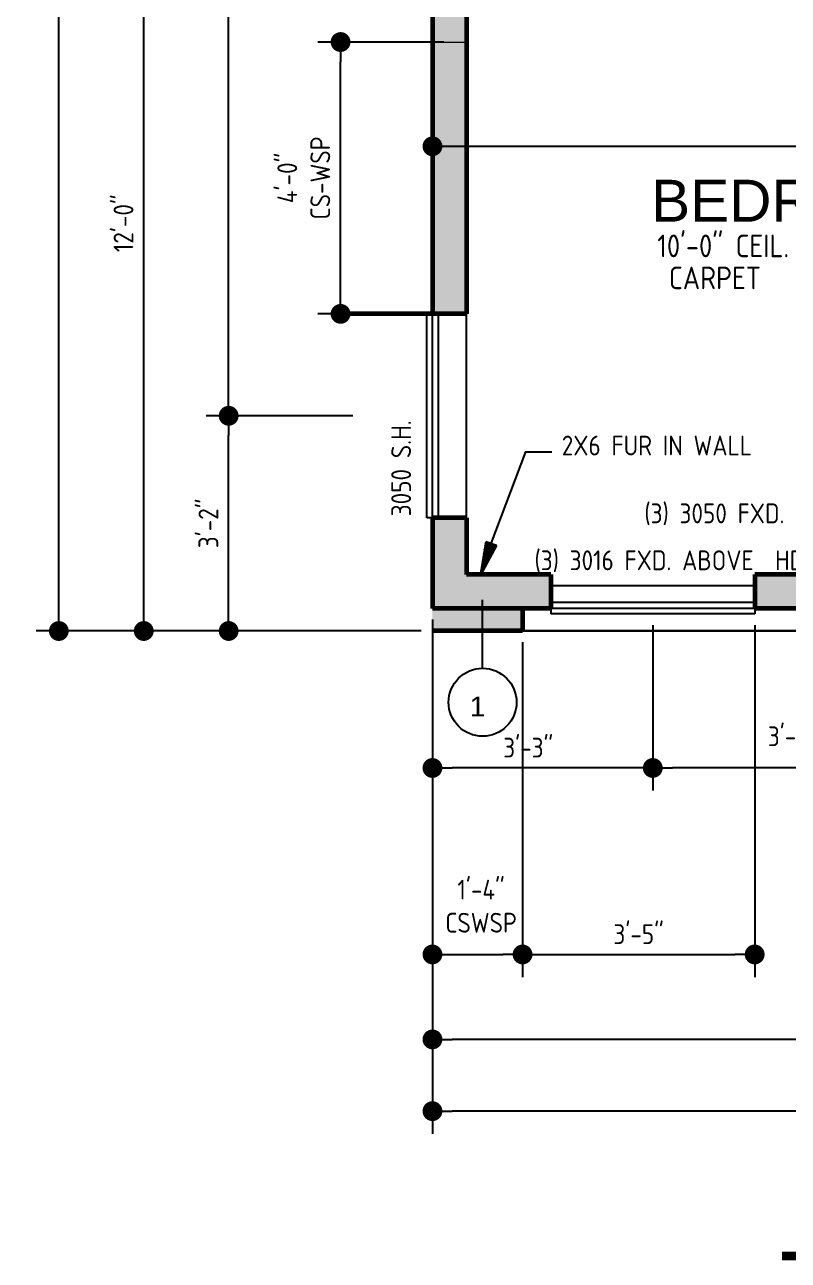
# Model space of a CAD drawing. Header units: inches. Extents: x 23 to 747, y 16 to 1065.
# Drawn here: x 22.5 to 157.4, y 26.3 to 244.4 of the extents above; entities that cross this region are included whole.
import ezdxf

# ---------------------------------------------------------------- set-up
doc = ezdxf.new("R2010")
doc.units = ezdxf.units.IN
doc.header["$MEASUREMENT"] = 0
doc.linetypes.add('Solid', pattern=[0])
for name, color, linetype, lineweight in [('DIMS', 137, 'Continuous', 15), ('HATCH', 123, 'Continuous', 0), ('MISC', 3, 'Continuous', 30), ('ROOM LBLS', 253, 'Continuous', 30), ('TEXT LBLS', 81, 'Continuous', 18), ('WALLS', 7, 'Continuous', 60), ('WINDWS LBLS', 121, 'Continuous', 18)]:
    doc.layers.add(name, color=color, linetype=linetype, lineweight=lineweight)
doc.layers.add('TEXT', color=7, linetype='Continuous')
doc.layers.add('WINS', color=121, linetype='Continuous')
doc.styles.add('ARCH', font='ARCHITXT.SHX')
doc.styles.add('SWIS72', font='swissel.ttf', dxfattribs={"height": 4.5})
doc.styles.add('TEXT1', font='ARCHITXT.shx')
doc.dimstyles.new('ARCHITECTURAL', dxfattribs={"dimtxt": 3.5, "dimasz": 3.5, "dimexe": 4, "dimexo": 2, "dimgap": 1.5, "dimtad": 1, "dimdec": 1, "dimzin": 3, "dimdsep": 46, "dimlunit": 4, "dimtxsty": 'ARCH', "dimblk": 'DOT', "dimcen": 0.0625, "dimadec": 0, "dimazin": 0, "dimtfac": 1, "dimtdec": 1, "dimtix": 1, "dimtofl": 0, "dimtmove": 1, "dimatfit": 2, "dimldrblk": 'DOTSMALL', "dimfxl": 1, "dimtolj": 1, "dimtzin": 0, "dimarcsym": 0})
pattern_1 = [(291.159625, (-572.2405, -356.31509), (-0.1165723, -0.045120936), [])]

# ---------------------------------------------------------------- blocks, each defined once
blk = doc.blocks.new('_Dot')
at = {"layer": 'DIMS', "color": 0, "lineweight": -2}
blk.add_line((-0.5, 0), (-1, 0), dxfattribs=at)
at = {"layer": 'DIMS', "color": 0, "const_width": 0.5}
blk.add_lwpolyline([(-0.25, 0, 1), (0.25, 0, 1)], format="xyb", close=True, dxfattribs=at)
blk = doc.blocks.new('*D198')
at = {"layer": 'Defpoints', "color": 0, "linetype": 'Solid', "transparency": 16777216}
for p in [(133.49, 140.38), (179.07, 131.11), (133.49, 113.19)]:
    blk.add_point(p, dxfattribs=at)
at = {"layer": 'DIMS', "color": 0, "linetype": 'Solid', "lineweight": -2, "transparency": 16777216}
for p, q in [((133.49, 138.38), (133.49, 109.19)), ((179.07, 129.11), (179.07, 109.19)), ((175.57, 113.19), (136.99, 113.19))]:
    blk.add_line(p, q, dxfattribs=at)
at = {"layer": 'DIMS', "color": 0, "linetype": 'Solid', "lineweight": -2, "transparency": 16777216, "xscale": 3.5, "yscale": 3.5, "zscale": 3.5, "rotation": 180}
blk.add_blockref('_Dot', (133.49, 113.19), dxfattribs=at)
at = {"layer": 'DIMS', "color": 0, "linetype": 'Solid', "lineweight": -2, "transparency": 16777216, "xscale": 3.5, "yscale": 3.5, "zscale": 3.5}
blk.add_blockref('_Dot', (179.07, 113.19), dxfattribs=at)
at = {"layer": 'DIMS', "color": 0, "linetype": 'Solid', "transparency": 16777216, "insert": (159.3, 118.78), "char_height": 3.5, "attachment_point": 5, "style": 'ARCH'}
blk.add_mtext('\\A1;3\'-9{\\H1x;\\S1/2;}"', dxfattribs=at)
blk = doc.blocks.new('_DotSmall')
at = {"layer": 'DIMS', "color": 0, "const_width": 0.5}
blk.add_lwpolyline([(-0.0625, 0, 1), (0.0625, 0, 1)], format="xyb", close=True, dxfattribs=at)
blk = doc.blocks.new('*D199')
at = {"layer": 'Defpoints', "color": 0, "linetype": 'Solid', "transparency": 16777216}
for p in [(94.57, 141.38), (133.49, 140.38), (94.57, 113.19)]:
    blk.add_point(p, dxfattribs=at)
at = {"layer": 'DIMS', "color": 0, "linetype": 'Solid', "lineweight": -2, "transparency": 16777216}
for p, q in [((94.57, 139.38), (94.57, 109.19)), ((133.49, 138.38), (133.49, 109.19)), ((129.99, 113.19), (98.07, 113.19))]:
    blk.add_line(p, q, dxfattribs=at)
at = {"layer": 'DIMS', "color": 0, "linetype": 'Solid', "lineweight": -2, "transparency": 16777216, "xscale": 3.5, "yscale": 3.5, "zscale": 3.5, "rotation": 180}
blk.add_blockref('_Dot', (94.57, 113.19), dxfattribs=at)
at = {"layer": 'DIMS', "color": 0, "linetype": 'Solid', "lineweight": -2, "transparency": 16777216, "xscale": 3.5, "yscale": 3.5, "zscale": 3.5}
blk.add_blockref('_Dot', (133.49, 113.19), dxfattribs=at)
at = {"layer": 'DIMS', "color": 0, "linetype": 'Solid', "transparency": 16777216, "insert": (111.49, 116.78), "char_height": 3.5, "attachment_point": 5, "style": 'ARCH'}
blk.add_mtext('\\A1;3\'-3"', dxfattribs=at)
blk = doc.blocks.new('*D200')
at = {"layer": 'Defpoints', "color": 0, "linetype": 'Solid', "transparency": 16777216}
for p in [(94.57, 141.38), (263.57, 115.38), (94.57, 65.26)]:
    blk.add_point(p, dxfattribs=at)
at = {"layer": 'DIMS', "color": 0, "linetype": 'Solid', "lineweight": -2, "transparency": 16777216}
for p, q in [((94.57, 139.38), (94.57, 61.26)), ((263.57, 113.38), (263.57, 61.26)), ((260.07, 65.26), (98.07, 65.26))]:
    blk.add_line(p, q, dxfattribs=at)
at = {"layer": 'DIMS', "color": 0, "linetype": 'Solid', "lineweight": -2, "transparency": 16777216, "xscale": 3.5, "yscale": 3.5, "zscale": 3.5, "rotation": 180}
blk.add_blockref('_Dot', (94.57, 65.26), dxfattribs=at)
at = {"layer": 'DIMS', "color": 0, "linetype": 'Solid', "lineweight": -2, "transparency": 16777216, "xscale": 3.5, "yscale": 3.5, "zscale": 3.5}
blk.add_blockref('_Dot', (263.57, 65.26), dxfattribs=at)
at = {"layer": 'DIMS', "color": 0, "linetype": 'Solid', "transparency": 16777216, "insert": (179.07, 68.84), "char_height": 3.5, "attachment_point": 5, "style": 'ARCH'}
blk.add_mtext('\\A1;14\'-1"', dxfattribs=at)
blk = doc.blocks.new('*D203')
at = {"layer": 'Defpoints', "color": 0, "linetype": 'Solid', "transparency": 16777216}
for p in [(562.57, 177.38), (94.57, 137.38), (94.57, 52.59)]:
    blk.add_point(p, dxfattribs=at)
at = {"layer": 'DIMS', "color": 0, "linetype": 'Solid', "lineweight": -2, "transparency": 16777216}
for p, q in [((562.57, 175.38), (562.57, 48.59)), ((94.57, 135.38), (94.57, 48.59)), ((559.07, 52.59), (98.07, 52.59))]:
    blk.add_line(p, q, dxfattribs=at)
at = {"layer": 'DIMS', "color": 0, "linetype": 'Solid', "lineweight": -2, "transparency": 16777216, "xscale": 3.5, "yscale": 3.5, "zscale": 3.5, "rotation": 180}
blk.add_blockref('_Dot', (94.57, 52.59), dxfattribs=at)
at = {"layer": 'DIMS', "color": 0, "linetype": 'Solid', "lineweight": -2, "transparency": 16777216, "xscale": 3.5, "yscale": 3.5, "zscale": 3.5}
blk.add_blockref('_Dot', (562.57, 52.59), dxfattribs=at)
at = {"layer": 'DIMS', "color": 0, "linetype": 'Solid', "transparency": 16777216, "insert": (328.57, 56.17), "char_height": 3.5, "attachment_point": 5, "style": 'ARCH'}
blk.add_mtext('\\A1;39\'-0"', dxfattribs=at)
blk = doc.blocks.new('*D302')
at = {"layer": 'Defpoints', "color": 0, "linetype": 'Solid', "transparency": 16777216}
for p in [(246.57, 229.38), (94.57, 222.56), (246.57, 222.97)]:
    blk.add_point(p, dxfattribs=at)
at = {"layer": 'DIMS', "color": 0, "linetype": 'Solid', "lineweight": -2, "transparency": 16777216}
for p, q in [((94.57, 224.56), (94.57, 226.97)), ((246.57, 227.38), (246.57, 218.97)), ((98.07, 222.97), (243.07, 222.97))]:
    blk.add_line(p, q, dxfattribs=at)
at = {"layer": 'DIMS', "color": 0, "linetype": 'Solid', "lineweight": -2, "transparency": 16777216, "xscale": 3.5, "yscale": 3.5, "zscale": 3.5, "rotation": 180}
blk.add_blockref('_Dot', (94.57, 222.97), dxfattribs=at)
at = {"layer": 'DIMS', "color": 0, "linetype": 'Solid', "lineweight": -2, "transparency": 16777216, "xscale": 3.5, "yscale": 3.5, "zscale": 3.5}
blk.add_blockref('_Dot', (246.57, 222.97), dxfattribs=at)
at = {"layer": 'DIMS', "color": 0, "linetype": 'Solid', "transparency": 16777216, "insert": (170.57, 226.55), "char_height": 3.5, "attachment_point": 5, "style": 'ARCH'}
blk.add_mtext('\\A1;12\'-8"', dxfattribs=at)
blk = doc.blocks.new('*D214')
at = {"layer": 'Defpoints', "color": 0, "linetype": 'Solid', "transparency": 16777216}
for p in [(58.57, 175.38), (82.53, 175.38), (94.57, 137.38)]:
    blk.add_point(p, dxfattribs=at)
at = {"layer": 'DIMS', "color": 0, "linetype": 'Solid', "lineweight": -2, "transparency": 16777216}
for p, q in [((80.53, 175.38), (54.57, 175.38)), ((58.57, 140.88), (58.57, 171.88)), ((92.57, 137.38), (54.57, 137.38))]:
    blk.add_line(p, q, dxfattribs=at)
at = {"layer": 'DIMS', "color": 0, "linetype": 'Solid', "lineweight": -2, "transparency": 16777216, "xscale": 3.5, "yscale": 3.5, "zscale": 3.5}
for p, rotation in [((58.57, 175.38), 90), ((58.57, 137.38), 270)]:
    blk.add_blockref('_Dot', p, dxfattribs=dict(at, rotation=rotation))
at = {"layer": 'DIMS', "color": 0, "linetype": 'Solid', "transparency": 16777216, "insert": (54.99, 156.38), "char_height": 3.5, "attachment_point": 5, "rotation": 90, "style": 'ARCH'}
blk.add_mtext('\\A1;3\'-2"', dxfattribs=at)
blk = doc.blocks.new('*D215')
at = {"layer": 'Defpoints', "color": 0, "linetype": 'Solid', "transparency": 16777216}
for p in [(58.57, 403.38), (82.28, 403.38), (82.53, 175.38)]:
    blk.add_point(p, dxfattribs=at)
at = {"layer": 'DIMS', "color": 0, "linetype": 'Solid', "lineweight": -2, "transparency": 16777216}
for p, q in [((80.28, 403.38), (54.57, 403.38)), ((58.57, 178.88), (58.57, 399.88)), ((80.53, 175.38), (54.57, 175.38))]:
    blk.add_line(p, q, dxfattribs=at)
at = {"layer": 'DIMS', "color": 0, "linetype": 'Solid', "lineweight": -2, "transparency": 16777216, "xscale": 3.5, "yscale": 3.5, "zscale": 3.5}
for p, rotation in [((58.57, 403.38), 90), ((58.57, 175.38), 270)]:
    blk.add_blockref('_Dot', p, dxfattribs=dict(at, rotation=rotation))
at = {"layer": 'DIMS', "color": 0, "linetype": 'Solid', "transparency": 16777216, "insert": (54.99, 295.01), "char_height": 3.5, "attachment_point": 5, "rotation": 90, "style": 'ARCH'}
blk.add_mtext('\\A1;19\'-0"', dxfattribs=at)
blk = doc.blocks.new('*D219')
at = {"layer": 'Defpoints', "color": 0, "linetype": 'Solid', "transparency": 16777216}
for p in [(43.57, 281.38), (98.57, 281.38), (94.57, 137.38)]:
    blk.add_point(p, dxfattribs=at)
at = {"layer": 'DIMS', "color": 0, "linetype": 'Solid', "lineweight": -2, "transparency": 16777216}
for p, q in [((96.57, 281.38), (39.57, 281.38)), ((43.57, 140.88), (43.57, 277.88)), ((92.57, 137.38), (39.57, 137.38))]:
    blk.add_line(p, q, dxfattribs=at)
at = {"layer": 'DIMS', "color": 0, "linetype": 'Solid', "lineweight": -2, "transparency": 16777216, "xscale": 3.5, "yscale": 3.5, "zscale": 3.5}
for p, rotation in [((43.57, 281.38), 90), ((43.57, 137.38), 270)]:
    blk.add_blockref('_Dot', p, dxfattribs=dict(at, rotation=rotation))
at = {"layer": 'DIMS', "color": 0, "linetype": 'Solid', "transparency": 16777216, "insert": (39.99, 209.38), "char_height": 3.5, "attachment_point": 5, "rotation": 90, "style": 'ARCH'}
blk.add_mtext('\\A1;12\'-0"', dxfattribs=at)
blk = doc.blocks.new('*D225')
at = {"layer": 'Defpoints', "color": 0, "linetype": 'Solid', "transparency": 16777216}
for p in [(28.57, 929.38), (94.57, 929.38), (94.57, 137.38)]:
    blk.add_point(p, dxfattribs=at)
at = {"layer": 'DIMS', "color": 0, "linetype": 'Solid', "lineweight": -2, "transparency": 16777216}
for p, q in [((92.57, 929.38), (24.57, 929.38)), ((28.57, 140.88), (28.57, 925.88)), ((92.57, 137.38), (24.57, 137.38))]:
    blk.add_line(p, q, dxfattribs=at)
at = {"layer": 'DIMS', "color": 0, "linetype": 'Solid', "lineweight": -2, "transparency": 16777216, "xscale": 3.5, "yscale": 3.5, "zscale": 3.5}
for p, rotation in [((28.57, 929.38), 90), ((28.57, 137.38), 270)]:
    blk.add_blockref('_Dot', p, dxfattribs=dict(at, rotation=rotation))
at = {"layer": 'DIMS', "color": 0, "linetype": 'Solid', "transparency": 16777216, "insert": (24.99, 533.38), "char_height": 3.5, "attachment_point": 5, "rotation": 90, "style": 'ARCH'}
blk.add_mtext('\\A1;66\'-0"', dxfattribs=at)
blk = doc.blocks.new('*D277')
at = {"layer": 'Defpoints', "color": 0, "linetype": 'Solid', "transparency": 16777216}
for p in [(151.49, 140.38), (110.49, 137.38), (151.49, 80.26)]:
    blk.add_point(p, dxfattribs=at)
at = {"layer": 'DIMS', "color": 0, "linetype": 'Solid', "lineweight": -2, "transparency": 16777216}
for p, q in [((151.49, 138.38), (151.49, 76.26)), ((110.49, 135.38), (110.49, 76.26)), ((113.99, 80.26), (147.99, 80.26))]:
    blk.add_line(p, q, dxfattribs=at)
at = {"layer": 'DIMS', "color": 0, "linetype": 'Solid', "lineweight": -2, "transparency": 16777216, "xscale": 3.5, "yscale": 3.5, "zscale": 3.5, "rotation": 180}
blk.add_blockref('_Dot', (110.49, 80.26), dxfattribs=at)
at = {"layer": 'DIMS', "color": 0, "linetype": 'Solid', "lineweight": -2, "transparency": 16777216, "xscale": 3.5, "yscale": 3.5, "zscale": 3.5}
blk.add_blockref('_Dot', (151.49, 80.26), dxfattribs=at)
at = {"layer": 'DIMS', "color": 0, "linetype": 'Solid', "transparency": 16777216, "insert": (130.99, 83.84), "char_height": 3.5, "attachment_point": 5, "style": 'ARCH'}
blk.add_mtext('\\A1;3\'-5"', dxfattribs=at)
blk = doc.blocks.new('*D322')
at = {"layer": 'Defpoints', "color": 0, "linetype": 'Solid', "transparency": 16777216}
for p in [(94.57, 137.38), (110.49, 137.38), (110.49, 80.26)]:
    blk.add_point(p, dxfattribs=at)
at = {"layer": 'DIMS', "color": 0, "linetype": 'Solid', "lineweight": -2, "transparency": 16777216}
for p, q in [((94.57, 135.38), (94.57, 76.26)), ((110.49, 135.38), (110.49, 76.26)), ((98.07, 80.26), (106.99, 80.26))]:
    blk.add_line(p, q, dxfattribs=at)
at = {"layer": 'DIMS', "color": 0, "linetype": 'Solid', "lineweight": -2, "transparency": 16777216, "xscale": 3.5, "yscale": 3.5, "zscale": 3.5, "rotation": 180}
blk.add_blockref('_Dot', (94.57, 80.26), dxfattribs=at)
at = {"layer": 'DIMS', "color": 0, "linetype": 'Solid', "lineweight": -2, "transparency": 16777216, "xscale": 3.5, "yscale": 3.5, "zscale": 3.5}
blk.add_blockref('_Dot', (110.49, 80.26), dxfattribs=at)
at = {"layer": 'DIMS', "color": 0, "linetype": 'Solid', "transparency": 16777216, "insert": (103.16, 88.78), "char_height": 3.5, "attachment_point": 5, "style": 'ARCH'}
blk.add_mtext('\\A1;1\'-4"\\PCSWSP', dxfattribs=at)
blk = doc.blocks.new('*D327')
at = {"layer": 'Defpoints', "color": 0, "linetype": 'Solid', "transparency": 16777216}
for p in [(78.34, 241.38), (98.57, 241.38), (100.57, 193.38)]:
    blk.add_point(p, dxfattribs=at)
at = {"layer": 'DIMS', "color": 0, "linetype": 'Solid', "lineweight": -2, "transparency": 16777216}
for p, q in [((96.57, 241.38), (74.34, 241.38)), ((78.34, 196.88), (78.34, 237.88)), ((98.57, 193.38), (74.34, 193.38))]:
    blk.add_line(p, q, dxfattribs=at)
at = {"layer": 'DIMS', "color": 0, "linetype": 'Solid', "lineweight": -2, "transparency": 16777216, "xscale": 3.5, "yscale": 3.5, "zscale": 3.5}
for p, rotation in [((78.34, 241.38), 90), ((78.34, 193.38), 270)]:
    blk.add_blockref('_Dot', p, dxfattribs=dict(at, rotation=rotation))
at = {"layer": 'DIMS', "color": 0, "linetype": 'Solid', "transparency": 16777216, "insert": (71.84, 217.38), "char_height": 3.5, "attachment_point": 5, "rotation": 90, "style": 'ARCH'}
blk.add_mtext('\\A1;4\'-0"\\PCS-WSP', dxfattribs=at)
blk = doc.blocks.new('*D527')
at = {"layer": 'Defpoints', "color": 0, "linetype": 'Solid', "transparency": 16777216}
for p in [(133.49, 140.38), (179.07, 131.11), (133.49, 113.19)]:
    blk.add_point(p, dxfattribs=at)
at = {"layer": 'DIMS', "color": 0, "linetype": 'Solid', "lineweight": -2, "transparency": 16777216}
for p, q in [((133.49, 138.38), (133.49, 109.19)), ((179.07, 129.11), (179.07, 109.19)), ((175.57, 113.19), (136.99, 113.19))]:
    blk.add_line(p, q, dxfattribs=at)
at = {"layer": 'DIMS', "color": 0, "linetype": 'Solid', "lineweight": -2, "transparency": 16777216, "xscale": 3.5, "yscale": 3.5, "zscale": 3.5, "rotation": 180}
blk.add_blockref('_Dot', (133.49, 113.19), dxfattribs=at)
at = {"layer": 'DIMS', "color": 0, "linetype": 'Solid', "lineweight": -2, "transparency": 16777216, "xscale": 3.5, "yscale": 3.5, "zscale": 3.5}
blk.add_blockref('_Dot', (179.07, 113.19), dxfattribs=at)
at = {"layer": 'DIMS', "color": 0, "linetype": 'Solid', "transparency": 16777216, "insert": (159.3, 118.78), "char_height": 3.5, "attachment_point": 5, "style": 'ARCH'}
blk.add_mtext('\\A1;3\'-9{\\H1x;\\S1/2;}"', dxfattribs=at)
blk = doc.blocks.new('*D528')
at = {"layer": 'Defpoints', "color": 0, "linetype": 'Solid', "transparency": 16777216}
for p in [(94.57, 141.38), (133.49, 140.38), (94.57, 113.19)]:
    blk.add_point(p, dxfattribs=at)
at = {"layer": 'DIMS', "color": 0, "linetype": 'Solid', "lineweight": -2, "transparency": 16777216}
for p, q in [((94.57, 139.38), (94.57, 109.19)), ((133.49, 138.38), (133.49, 109.19)), ((129.99, 113.19), (98.07, 113.19))]:
    blk.add_line(p, q, dxfattribs=at)
at = {"layer": 'DIMS', "color": 0, "linetype": 'Solid', "lineweight": -2, "transparency": 16777216, "xscale": 3.5, "yscale": 3.5, "zscale": 3.5, "rotation": 180}
blk.add_blockref('_Dot', (94.57, 113.19), dxfattribs=at)
at = {"layer": 'DIMS', "color": 0, "linetype": 'Solid', "lineweight": -2, "transparency": 16777216, "xscale": 3.5, "yscale": 3.5, "zscale": 3.5}
blk.add_blockref('_Dot', (133.49, 113.19), dxfattribs=at)
at = {"layer": 'DIMS', "color": 0, "linetype": 'Solid', "transparency": 16777216, "insert": (111.49, 116.78), "char_height": 3.5, "attachment_point": 5, "style": 'ARCH'}
blk.add_mtext('\\A1;3\'-3"', dxfattribs=at)
blk = doc.blocks.new('*D529')
at = {"layer": 'Defpoints', "color": 0, "linetype": 'Solid', "transparency": 16777216}
for p in [(94.57, 141.38), (263.57, 115.38), (94.57, 65.26)]:
    blk.add_point(p, dxfattribs=at)
at = {"layer": 'DIMS', "color": 0, "linetype": 'Solid', "lineweight": -2, "transparency": 16777216}
for p, q in [((94.57, 139.38), (94.57, 61.26)), ((263.57, 113.38), (263.57, 61.26)), ((260.07, 65.26), (98.07, 65.26))]:
    blk.add_line(p, q, dxfattribs=at)
at = {"layer": 'DIMS', "color": 0, "linetype": 'Solid', "lineweight": -2, "transparency": 16777216, "xscale": 3.5, "yscale": 3.5, "zscale": 3.5, "rotation": 180}
blk.add_blockref('_Dot', (94.57, 65.26), dxfattribs=at)
at = {"layer": 'DIMS', "color": 0, "linetype": 'Solid', "lineweight": -2, "transparency": 16777216, "xscale": 3.5, "yscale": 3.5, "zscale": 3.5}
blk.add_blockref('_Dot', (263.57, 65.26), dxfattribs=at)
at = {"layer": 'DIMS', "color": 0, "linetype": 'Solid', "transparency": 16777216, "insert": (179.07, 68.84), "char_height": 3.5, "attachment_point": 5, "style": 'ARCH'}
blk.add_mtext('\\A1;14\'-1"', dxfattribs=at)
blk = doc.blocks.new('*D532')
at = {"layer": 'Defpoints', "color": 0, "linetype": 'Solid', "transparency": 16777216}
for p in [(562.57, 177.38), (94.57, 137.38), (94.57, 52.59)]:
    blk.add_point(p, dxfattribs=at)
at = {"layer": 'DIMS', "color": 0, "linetype": 'Solid', "lineweight": -2, "transparency": 16777216}
for p, q in [((562.57, 175.38), (562.57, 48.59)), ((94.57, 135.38), (94.57, 48.59)), ((559.07, 52.59), (98.07, 52.59))]:
    blk.add_line(p, q, dxfattribs=at)
at = {"layer": 'DIMS', "color": 0, "linetype": 'Solid', "lineweight": -2, "transparency": 16777216, "xscale": 3.5, "yscale": 3.5, "zscale": 3.5, "rotation": 180}
blk.add_blockref('_Dot', (94.57, 52.59), dxfattribs=at)
at = {"layer": 'DIMS', "color": 0, "linetype": 'Solid', "lineweight": -2, "transparency": 16777216, "xscale": 3.5, "yscale": 3.5, "zscale": 3.5}
blk.add_blockref('_Dot', (562.57, 52.59), dxfattribs=at)
at = {"layer": 'DIMS', "color": 0, "linetype": 'Solid', "transparency": 16777216, "insert": (328.57, 56.17), "char_height": 3.5, "attachment_point": 5, "style": 'ARCH'}
blk.add_mtext('\\A1;39\'-0"', dxfattribs=at)
blk = doc.blocks.new('*D631')
at = {"layer": 'Defpoints', "color": 0, "linetype": 'Solid', "transparency": 16777216}
for p in [(246.57, 229.38), (94.57, 222.56), (246.57, 222.97)]:
    blk.add_point(p, dxfattribs=at)
at = {"layer": 'DIMS', "color": 0, "linetype": 'Solid', "lineweight": -2, "transparency": 16777216}
for p, q in [((94.57, 224.56), (94.57, 226.97)), ((246.57, 227.38), (246.57, 218.97)), ((98.07, 222.97), (243.07, 222.97))]:
    blk.add_line(p, q, dxfattribs=at)
at = {"layer": 'DIMS', "color": 0, "linetype": 'Solid', "lineweight": -2, "transparency": 16777216, "xscale": 3.5, "yscale": 3.5, "zscale": 3.5, "rotation": 180}
blk.add_blockref('_Dot', (94.57, 222.97), dxfattribs=at)
at = {"layer": 'DIMS', "color": 0, "linetype": 'Solid', "lineweight": -2, "transparency": 16777216, "xscale": 3.5, "yscale": 3.5, "zscale": 3.5}
blk.add_blockref('_Dot', (246.57, 222.97), dxfattribs=at)
at = {"layer": 'DIMS', "color": 0, "linetype": 'Solid', "transparency": 16777216, "insert": (170.57, 226.55), "char_height": 3.5, "attachment_point": 5, "style": 'ARCH'}
blk.add_mtext('\\A1;12\'-8"', dxfattribs=at)
blk = doc.blocks.new('*D543')
at = {"layer": 'Defpoints', "color": 0, "linetype": 'Solid', "transparency": 16777216}
for p in [(58.57, 175.38), (82.53, 175.38), (94.57, 137.38)]:
    blk.add_point(p, dxfattribs=at)
at = {"layer": 'DIMS', "color": 0, "linetype": 'Solid', "lineweight": -2, "transparency": 16777216}
for p, q in [((80.53, 175.38), (54.57, 175.38)), ((58.57, 140.88), (58.57, 171.88)), ((92.57, 137.38), (54.57, 137.38))]:
    blk.add_line(p, q, dxfattribs=at)
at = {"layer": 'DIMS', "color": 0, "linetype": 'Solid', "lineweight": -2, "transparency": 16777216, "xscale": 3.5, "yscale": 3.5, "zscale": 3.5}
for p, rotation in [((58.57, 175.38), 90), ((58.57, 137.38), 270)]:
    blk.add_blockref('_Dot', p, dxfattribs=dict(at, rotation=rotation))
at = {"layer": 'DIMS', "color": 0, "linetype": 'Solid', "transparency": 16777216, "insert": (54.99, 156.38), "char_height": 3.5, "attachment_point": 5, "rotation": 90, "style": 'ARCH'}
blk.add_mtext('\\A1;3\'-2"', dxfattribs=at)
blk = doc.blocks.new('*D544')
at = {"layer": 'Defpoints', "color": 0, "linetype": 'Solid', "transparency": 16777216}
for p in [(58.57, 403.38), (82.28, 403.38), (82.53, 175.38)]:
    blk.add_point(p, dxfattribs=at)
at = {"layer": 'DIMS', "color": 0, "linetype": 'Solid', "lineweight": -2, "transparency": 16777216}
for p, q in [((80.28, 403.38), (54.57, 403.38)), ((58.57, 178.88), (58.57, 399.88)), ((80.53, 175.38), (54.57, 175.38))]:
    blk.add_line(p, q, dxfattribs=at)
at = {"layer": 'DIMS', "color": 0, "linetype": 'Solid', "lineweight": -2, "transparency": 16777216, "xscale": 3.5, "yscale": 3.5, "zscale": 3.5}
for p, rotation in [((58.57, 403.38), 90), ((58.57, 175.38), 270)]:
    blk.add_blockref('_Dot', p, dxfattribs=dict(at, rotation=rotation))
at = {"layer": 'DIMS', "color": 0, "linetype": 'Solid', "transparency": 16777216, "insert": (54.99, 295.01), "char_height": 3.5, "attachment_point": 5, "rotation": 90, "style": 'ARCH'}
blk.add_mtext('\\A1;19\'-0"', dxfattribs=at)
blk = doc.blocks.new('*D548')
at = {"layer": 'Defpoints', "color": 0, "linetype": 'Solid', "transparency": 16777216}
for p in [(43.57, 281.38), (98.57, 281.38), (94.57, 137.38)]:
    blk.add_point(p, dxfattribs=at)
at = {"layer": 'DIMS', "color": 0, "linetype": 'Solid', "lineweight": -2, "transparency": 16777216}
for p, q in [((96.57, 281.38), (39.57, 281.38)), ((43.57, 140.88), (43.57, 277.88)), ((92.57, 137.38), (39.57, 137.38))]:
    blk.add_line(p, q, dxfattribs=at)
at = {"layer": 'DIMS', "color": 0, "linetype": 'Solid', "lineweight": -2, "transparency": 16777216, "xscale": 3.5, "yscale": 3.5, "zscale": 3.5}
for p, rotation in [((43.57, 281.38), 90), ((43.57, 137.38), 270)]:
    blk.add_blockref('_Dot', p, dxfattribs=dict(at, rotation=rotation))
at = {"layer": 'DIMS', "color": 0, "linetype": 'Solid', "transparency": 16777216, "insert": (39.99, 209.38), "char_height": 3.5, "attachment_point": 5, "rotation": 90, "style": 'ARCH'}
blk.add_mtext('\\A1;12\'-0"', dxfattribs=at)
blk = doc.blocks.new('*D554')
at = {"layer": 'Defpoints', "color": 0, "linetype": 'Solid', "transparency": 16777216}
for p in [(28.57, 929.38), (94.57, 929.38), (94.57, 137.38)]:
    blk.add_point(p, dxfattribs=at)
at = {"layer": 'DIMS', "color": 0, "linetype": 'Solid', "lineweight": -2, "transparency": 16777216}
for p, q in [((92.57, 929.38), (24.57, 929.38)), ((28.57, 140.88), (28.57, 925.88)), ((92.57, 137.38), (24.57, 137.38))]:
    blk.add_line(p, q, dxfattribs=at)
at = {"layer": 'DIMS', "color": 0, "linetype": 'Solid', "lineweight": -2, "transparency": 16777216, "xscale": 3.5, "yscale": 3.5, "zscale": 3.5}
for p, rotation in [((28.57, 929.38), 90), ((28.57, 137.38), 270)]:
    blk.add_blockref('_Dot', p, dxfattribs=dict(at, rotation=rotation))
at = {"layer": 'DIMS', "color": 0, "linetype": 'Solid', "transparency": 16777216, "insert": (24.99, 533.38), "char_height": 3.5, "attachment_point": 5, "rotation": 90, "style": 'ARCH'}
blk.add_mtext('\\A1;66\'-0"', dxfattribs=at)
blk = doc.blocks.new('*D606')
at = {"layer": 'Defpoints', "color": 0, "linetype": 'Solid', "transparency": 16777216}
for p in [(151.49, 140.38), (110.49, 137.38), (151.49, 80.26)]:
    blk.add_point(p, dxfattribs=at)
at = {"layer": 'DIMS', "color": 0, "linetype": 'Solid', "lineweight": -2, "transparency": 16777216}
for p, q in [((151.49, 138.38), (151.49, 76.26)), ((110.49, 135.38), (110.49, 76.26)), ((113.99, 80.26), (147.99, 80.26))]:
    blk.add_line(p, q, dxfattribs=at)
at = {"layer": 'DIMS', "color": 0, "linetype": 'Solid', "lineweight": -2, "transparency": 16777216, "xscale": 3.5, "yscale": 3.5, "zscale": 3.5, "rotation": 180}
blk.add_blockref('_Dot', (110.49, 80.26), dxfattribs=at)
at = {"layer": 'DIMS', "color": 0, "linetype": 'Solid', "lineweight": -2, "transparency": 16777216, "xscale": 3.5, "yscale": 3.5, "zscale": 3.5}
blk.add_blockref('_Dot', (151.49, 80.26), dxfattribs=at)
at = {"layer": 'DIMS', "color": 0, "linetype": 'Solid', "transparency": 16777216, "insert": (130.99, 83.84), "char_height": 3.5, "attachment_point": 5, "style": 'ARCH'}
blk.add_mtext('\\A1;3\'-5"', dxfattribs=at)
blk = doc.blocks.new('*D646')
at = {"layer": 'Defpoints', "color": 0, "linetype": 'Solid', "transparency": 16777216}
for p in [(94.57, 137.38), (110.49, 137.38), (110.49, 80.26)]:
    blk.add_point(p, dxfattribs=at)
at = {"layer": 'DIMS', "color": 0, "linetype": 'Solid', "lineweight": -2, "transparency": 16777216}
for p, q in [((94.57, 135.38), (94.57, 76.26)), ((110.49, 135.38), (110.49, 76.26)), ((98.07, 80.26), (106.99, 80.26))]:
    blk.add_line(p, q, dxfattribs=at)
at = {"layer": 'DIMS', "color": 0, "linetype": 'Solid', "lineweight": -2, "transparency": 16777216, "xscale": 3.5, "yscale": 3.5, "zscale": 3.5, "rotation": 180}
blk.add_blockref('_Dot', (94.57, 80.26), dxfattribs=at)
at = {"layer": 'DIMS', "color": 0, "linetype": 'Solid', "lineweight": -2, "transparency": 16777216, "xscale": 3.5, "yscale": 3.5, "zscale": 3.5}
blk.add_blockref('_Dot', (110.49, 80.26), dxfattribs=at)
at = {"layer": 'DIMS', "color": 0, "linetype": 'Solid', "transparency": 16777216, "insert": (103.16, 88.78), "char_height": 3.5, "attachment_point": 5, "style": 'ARCH'}
blk.add_mtext('\\A1;1\'-4"\\PCSWSP', dxfattribs=at)
blk = doc.blocks.new('*D657')
at = {"layer": 'Defpoints', "color": 0, "linetype": 'Solid', "transparency": 16777216}
for p in [(78.34, 241.38), (98.57, 241.38), (100.57, 193.38)]:
    blk.add_point(p, dxfattribs=at)
at = {"layer": 'DIMS', "color": 0, "linetype": 'Solid', "lineweight": -2, "transparency": 16777216}
for p, q in [((96.57, 241.38), (74.34, 241.38)), ((78.34, 196.88), (78.34, 237.88)), ((98.57, 193.38), (74.34, 193.38))]:
    blk.add_line(p, q, dxfattribs=at)
at = {"layer": 'DIMS', "color": 0, "linetype": 'Solid', "lineweight": -2, "transparency": 16777216, "xscale": 3.5, "yscale": 3.5, "zscale": 3.5}
for p, rotation in [((78.34, 241.38), 90), ((78.34, 193.38), 270)]:
    blk.add_blockref('_Dot', p, dxfattribs=dict(at, rotation=rotation))
at = {"layer": 'DIMS', "color": 0, "linetype": 'Solid', "transparency": 16777216, "insert": (71.84, 217.38), "char_height": 3.5, "attachment_point": 5, "rotation": 90, "style": 'ARCH'}
blk.add_mtext('\\A1;4\'-0"\\PCS-WSP', dxfattribs=at)

msp = doc.modelspace()

# ---------------------------------------------------------------- hatches: boundary and pattern name
at = {"layer": 'HATCH'}
h = msp.add_hatch(color=9, dxfattribs=at)
h.dxf.hatch_style = 1
h.set_gradient(color1=(199, 200, 202), color2=(147, 149, 152), name='INVCYLINDER')
h.paths.add_polyline_path([(100.57, 385.38), (94.57, 385.38), (94.57, 241.38), (100.57, 241.38)])
h = msp.add_hatch(color=9, dxfattribs=at)
h.dxf.hatch_style = 1
h.set_gradient(color1=(199, 200, 202), color2=(147, 149, 152), name='INVCYLINDER')
h.paths.add_polyline_path([(100.57, 385.38), (94.57, 385.38), (94.57, 241.38), (100.57, 241.38)])
at = {"layer": 'HATCH', "linetype": 'Solid'}
for points in [[(100.57, 241.38), (94.57, 241.38), (94.57, 193.38), (100.57, 193.38)], [(100.57, 241.38), (94.57, 241.38), (94.57, 193.38), (100.57, 193.38)], [(94.57, 141.38), (110.49, 141.38), (110.49, 137.38), (94.57, 137.38)], [(94.57, 141.38), (110.49, 141.38), (110.49, 137.38), (94.57, 137.38)]]:
    msp.add_hatch(color=256, dxfattribs=at).paths.add_polyline_path(points)
at = {"layer": 'HATCH'}
h = msp.add_hatch(color=9, dxfattribs=at)
h.dxf.hatch_style = 1
h.set_gradient(color1=(199, 200, 202), color2=(147, 149, 152), name='INVCYLINDER')
h.paths.add_polyline_path([(94.57, 157.38), (100.57, 157.38), (100.57, 147.38), (115.49, 147.38), (115.49, 141.38), (94.57, 141.38)])
h.paths.add_polyline_path([(151.49, 147.38), (161.07, 147.38), (161.07, 141.38), (151.49, 141.38)])
h.paths.add_polyline_path([(197.07, 147.38), (206.66, 147.38), (206.66, 141.38), (197.07, 141.38)])
h = msp.add_hatch(color=9, dxfattribs=at)
h.dxf.hatch_style = 1
h.set_gradient(color1=(199, 200, 202), color2=(147, 149, 152), name='INVCYLINDER')
h.paths.add_polyline_path([(94.57, 157.38), (100.57, 157.38), (100.57, 147.38), (115.49, 147.38), (115.49, 141.38), (94.57, 141.38)])
h.paths.add_polyline_path([(151.49, 147.38), (161.07, 147.38), (161.07, 141.38), (151.49, 141.38)])
h.paths.add_polyline_path([(197.07, 147.38), (206.66, 147.38), (206.66, 141.38), (197.07, 141.38)])
at = {"layer": 'TEXT'}
h = msp.add_hatch(dxfattribs=at)
h.set_pattern_fill('ANSI31', color=256, angle=203.8404, style=0)
h.set_pattern_definition(pattern_1)
h.paths.add_polyline_path([(105.89, 152.49), (104, 153.13), (103.02, 147.13)])
h = msp.add_hatch(dxfattribs=at)
h.set_pattern_fill('ANSI31', color=256, angle=203.8404, style=0)
h.set_pattern_definition(pattern_1)
h.paths.add_polyline_path([(105.89, 152.49), (104, 153.13), (103.02, 147.13)])

# ---------------------------------------------------------------- linework, layer by layer
at = {"layer": 'HATCH', "linetype": 'Solid'}
msp.add_line((94.57, 241.38), (100.57, 241.38), dxfattribs=at)
msp.add_line((94.57, 241.38), (100.57, 241.38), dxfattribs=at)
at = {"layer": 'MISC', "linetype": 'Continuous'}
for p in [(153.49, 137.38), (247.66, 137.38), (153.49, 137.38), (247.66, 137.38)]:
    msp.add_line(p, (110.49, 137.38), dxfattribs=at)
at = {"layer": 'ROOM LBLS', "const_width": 1.5, "elevation": -0.03}
msp.add_lwpolyline([(286.24, 27), (156.3, 27)], dxfattribs=at)
msp.add_lwpolyline([(286.24, 27), (156.3, 27)], dxfattribs=at)
at = {"layer": 'TEXT'}
for p, q in [((104, 153.13), (103.02, 147.13)), ((104, 153.13), (103.02, 147.13)), ((105.89, 152.49), (104, 153.13)), ((105.89, 152.49), (104, 153.13)), ((105.89, 152.49), (104, 153.13)), ((105.89, 152.49), (104, 153.13)), ((105.89, 152.49), (103.02, 147.13)), ((105.89, 152.49), (103.02, 147.13)), ((103.42, 130.79), (103.42, 142.91)), ((103.42, 130.79), (103.42, 142.91))]:
    msp.add_line(p, q, dxfattribs=at)
msp.add_lwpolyline([(104.95, 152.81), (111.06, 169.01), (115.64, 168.99)], dxfattribs=at)
msp.add_lwpolyline([(104.95, 152.81), (111.06, 169.01), (115.64, 168.99)], dxfattribs=at)
msp.add_circle((103.42, 124.79), 6, dxfattribs=at)
msp.add_circle((103.42, 124.79), 6, dxfattribs=at)
at = {"layer": 'WALLS'}
for p, q in [((94.57, 385.38), (94.57, 193.38)), ((94.57, 385.38), (94.57, 193.38)), ((100.57, 385.38), (100.57, 193.38)), ((100.57, 385.38), (100.57, 193.38)), ((98.57, 193.38), (94.57, 193.38)), ((100.57, 193.38), (94.57, 193.38)), ((98.57, 193.38), (94.57, 193.38)), ((100.57, 193.38), (94.57, 193.38)), ((94.57, 157.38), (94.57, 141.38)), ((100.57, 157.38), (94.57, 157.38)), ((94.57, 157.38), (94.57, 141.38)), ((100.57, 157.38), (94.57, 157.38)), ((100.57, 157.38), (100.57, 147.38)), ((100.57, 157.38), (100.57, 147.38)), ((115.49, 147.38), (100.57, 147.38)), ((115.49, 147.38), (100.57, 147.38)), ((115.49, 147.38), (115.49, 141.38)), ((115.49, 147.38), (115.49, 141.38)), ((151.49, 147.38), (151.49, 141.38)), ((161.07, 147.38), (151.49, 147.38)), ((151.49, 147.38), (151.49, 141.38)), ((161.07, 147.38), (151.49, 147.38)), ((115.49, 141.38), (94.57, 141.38)), ((115.49, 141.38), (94.57, 141.38)), ((161.07, 141.38), (151.49, 141.38)), ((161.07, 141.38), (151.49, 141.38)), ((110.49, 137.38), (94.57, 137.38)), ((110.49, 137.38), (94.57, 137.38))]:
    msp.add_line(p, q, dxfattribs=at)
at = {"layer": 'WALLS', "linetype": 'Solid'}
for p, q in [((98.57, 193.38), (78.79, 193.38)), ((98.57, 193.38), (78.79, 193.38)), ((110.49, 141.38), (110.49, 137.38)), ((110.49, 141.38), (110.49, 137.38)), ((110.49, 141.38), (110.49, 137.38)), ((110.49, 141.38), (110.49, 137.38))]:
    msp.add_line(p, q, dxfattribs=at)
at = {"layer": 'WINS', "linetype": 'Continuous'}
for p, q in [((93.57, 157.38), (93.57, 193.38)), ((94.57, 193.38), (93.57, 193.38)), ((93.57, 157.38), (93.57, 193.38)), ((94.57, 193.38), (93.57, 193.38)), ((94.57, 157.38), (94.57, 193.38)), ((94.57, 157.38), (94.57, 193.38)), ((94.57, 157.38), (94.57, 193.38)), ((94.57, 157.38), (94.57, 193.38)), ((95.62, 157.38), (95.62, 193.38)), ((95.62, 157.38), (95.62, 193.38)), ((100.57, 157.38), (100.57, 193.38)), ((100.57, 157.38), (100.57, 193.38)), ((94.57, 157.38), (93.57, 157.38)), ((94.57, 157.38), (93.57, 157.38)), ((151.49, 145.38), (115.49, 145.38)), ((151.49, 145.38), (115.49, 145.38)), ((151.49, 145.38), (115.49, 145.38)), ((151.49, 145.38), (115.49, 145.38)), ((151.49, 142.43), (115.49, 142.43)), ((151.49, 142.43), (115.49, 142.43)), ((151.49, 142.43), (115.49, 142.43)), ((151.49, 142.43), (115.49, 142.43)), ((151.49, 141.38), (115.49, 141.38)), ((115.49, 141.38), (115.49, 140.38)), ((151.49, 141.38), (115.49, 141.38)), ((115.49, 141.38), (115.49, 140.38)), ((151.49, 140.38), (115.49, 140.38)), ((151.49, 140.38), (115.49, 140.38)), ((151.49, 140.38), (115.49, 140.38)), ((151.49, 140.38), (115.49, 140.38)), ((151.49, 141.38), (151.49, 140.38)), ((151.49, 141.38), (151.49, 140.38))]:
    msp.add_line(p, q, dxfattribs=at)

# ---------------------------------------------------------------- texts
at = {"layer": 'ROOM LBLS', "style": 'SWIS72'}
msp.add_text('BEDROOM 4', height=7.4, dxfattribs=at).set_placement((133.2, 209.66, 0))
msp.add_text('BEDROOM 4', height=7.4, dxfattribs=at).set_placement((133.2, 209.66, 0))
at = {"layer": 'TEXT'}
for s, style, p in [('2X6 FUR IN WALL', 'TEXT1', (117.41, 168.38)), ('2X6 FUR IN WALL', 'TEXT1', (117.41, 168.38)), ('1', 'SWIS72', (101.17, 122.31)), ('1', 'SWIS72', (101.17, 122.31))]:
    msp.add_text(s, height=3.5, dxfattribs=dict(at, style=style)).set_placement(p)
at = {"layer": 'TEXT LBLS', "color": 253, "style": 'TEXT1'}
for s, p in [('10\'-0" CEIL.', (134.28, 203.38)), ('10\'-0" CEIL.', (134.28, 203.38)), ('CARPET', (136.34, 197.73)), ('CARPET', (136.34, 197.73))]:
    msp.add_text(s, height=4, dxfattribs=at).set_placement(p)
at = {"layer": 'WINDWS LBLS', "color": 0, "style": 'TEXT1'}
msp.add_text('3050 S.H.', height=3.5, rotation=90, dxfattribs=at).set_placement((90.79, 157.64))
msp.add_text('3050 S.H.', height=3.5, rotation=90, dxfattribs=at).set_placement((90.79, 157.64))
at = {"layer": 'WINDWS LBLS', "style": 'TEXT1'}
for s, p in [('(3) 3050 FXD. HDR. @ 6\'-8"', (132, 156.4)), ('(3) 3050 FXD. HDR. @ 6\'-8"', (132, 156.4)), ('(3) 3016 FXD. ABOVE  HDR. @ 9\'-0"', (112.59, 148.11)), ('(3) 3016 FXD. ABOVE  HDR. @ 9\'-0"', (112.59, 148.11))]:
    msp.add_text(s, height=3.5, dxfattribs=at).set_placement(p)

# ---------------------------------------------------------------- dimensions: what is measured, and where the dimension line sits
at = {"layer": 'DIMS', "linetype": 'Solid'}
for base, p1, p2, angle, picture, middle in [((28.57, 929.38), (94.57, 137.38), (94.57, 929.38), 90, '*D225', (24.99, 533.38)), ((28.57, 929.38), (94.57, 137.38), (94.57, 929.38), 90, '*D554', (24.99, 533.38)), ((43.57, 281.38), (94.57, 137.38), (98.57, 281.38), 90, '*D219', (39.99, 209.38)), ((43.57, 281.38), (94.57, 137.38), (98.57, 281.38), 90, '*D548', (39.99, 209.38)), ((246.57, 222.97), (94.57, 222.56), (246.57, 229.38), 180, '*D302', (170.57, 226.55)), ((246.57, 222.97), (94.57, 222.56), (246.57, 229.38), 180, '*D631', (170.57, 226.55)), ((58.57, 175.38), (94.57, 137.38), (82.53, 175.38), 90, '*D214', (54.99, 156.38)), ((58.57, 175.38), (94.57, 137.38), (82.53, 175.38), 90, '*D543', (54.99, 156.38)), ((94.57, 52.59), (562.57, 177.38), (94.57, 137.38), 180, '*D203', (328.57, 56.17)), ((94.57, 52.59), (562.57, 177.38), (94.57, 137.38), 180, '*D532', (328.57, 56.17)), ((151.49, 80.26), (110.49, 137.38), (151.49, 140.38), 180, '*D277', (130.99, 83.84)), ((151.49, 80.26), (110.49, 137.38), (151.49, 140.38), 180, '*D606', (130.99, 83.84))]:
    dim = msp.add_linear_dim(base=base, p1=p1, p2=p2, angle=angle, dimstyle='ARCHITECTURAL', dxfattribs=at)
    dim.commit()
    dim.dimension.update_dxf_attribs({"geometry": picture, "text_midpoint": middle})
for picture in ['*D215', '*D544']:
    dim = msp.add_linear_dim(base=(58.57, 403.38), p1=(82.53, 175.38), p2=(82.28, 403.38), angle=90, dimstyle='ARCHITECTURAL', dxfattribs=at)
    dim.commit()
    dim.dimension.update_dxf_attribs({"geometry": picture, "text_midpoint": (58.57, 295.01), "dimtype": 160})
for picture in ['*D327', '*D657']:
    dim = msp.add_linear_dim(base=(78.34, 241.38), p1=(100.57, 193.38), p2=(98.57, 241.38), angle=90, text='<>\\PCS-WSP', dimstyle='ARCHITECTURAL', dxfattribs=at)
    dim.commit()
    dim.dimension.update_dxf_attribs({"geometry": picture, "text_midpoint": (71.84, 217.38)})
for base, p1, p2, picture, middle in [((94.57, 113.19), (133.49, 140.38), (94.57, 141.38), '*D199', (111.49, 113.19)), ((94.57, 113.19), (133.49, 140.38), (94.57, 141.38), '*D528', (111.49, 113.19)), ((133.49, 113.19), (179.07, 131.11), (133.49, 140.38), '*D198', (159.3, 113.19)), ((133.49, 113.19), (179.07, 131.11), (133.49, 140.38), '*D527', (159.3, 113.19))]:
    dim = msp.add_linear_dim(base=base, p1=p1, p2=p2, dimstyle='ARCHITECTURAL', dxfattribs=at)
    dim.commit()
    dim.dimension.update_dxf_attribs({"geometry": picture, "text_midpoint": middle, "dimtype": 160})
for picture in ['*D200', '*D529']:
    dim = msp.add_linear_dim(base=(94.57, 65.26), p1=(263.57, 115.38), p2=(94.57, 141.38), dimstyle='ARCHITECTURAL', dxfattribs=at)
    dim.commit()
    dim.dimension.update_dxf_attribs({"geometry": picture, "text_midpoint": (179.07, 68.84)})
for picture in ['*D322', '*D646']:
    dim = msp.add_linear_dim(base=(110.49, 80.26), p1=(94.57, 137.38), p2=(110.49, 137.38), angle=180, text='<>\\PCSWSP', dimstyle='ARCHITECTURAL', dxfattribs=at)
    dim.commit()
    dim.dimension.update_dxf_attribs({"geometry": picture, "text_midpoint": (103.16, 82.28), "dimtype": 160})

doc.saveas('drawing.dxf')
